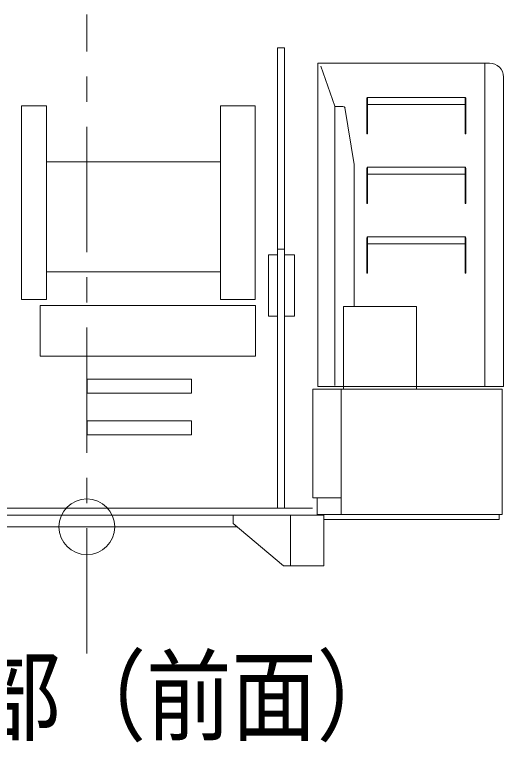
# Model space of a CAD drawing. Units: millimetres on the paper. Extents: x -420 to 629, y -297 to 297.
# Drawn here: x -63.59 to -34.35, y -211.95 to -168.42 of the extents above; entities that cross this region are included whole.
import ezdxf
from ezdxf.enums import TextEntityAlignment as Align

# ---------------------------------------------------------------- set-up
doc = ezdxf.new("R2010")
doc.units = ezdxf.units.MM
doc.linetypes.add('USER2', pattern=[12, 7.5, -1.5, 1.5, -1.5])
doc.layers.add('0-0_0', color=7, linetype='Continuous', lineweight=18)
doc.styles.add('ＭＳ ゴシック', font='')
doc.styles.get('ＭＳ ゴシック').set_extended_font_data('MS Gothic')

msp = doc.modelspace()

# ---------------------------------------------------------------- linework, layer by layer
at = {"layer": '0-0_0', "linetype": 'USER2'}
msp.add_line((-59.269, -206.629), (-59.269, -168.42), dxfattribs=at)
at = {"layer": '0-0_0', "color": 3}
for p, q in [((-47.452, -170.404), (-47.869, -170.404)), ((-47.869, -170.404), (-47.869, -182.454)), ((-47.452, -170.404), (-47.452, -182.454)), ((-45.267, -171.509), (-44.436, -173.894)), ((-42.519, -173.429), (-42.519, -173.807)), ((-42.481, -173.429), (-42.481, -173.807)), ((-42.479, -173.721), (-42.479, -173.471)), ((-42.477, -173.471), (-42.479, -173.471)), ((-42.477, -173.387), (-36.644, -173.387)), ((-42.477, -173.387), (-42.477, -173.429)), ((-42.477, -173.429), (-42.477, -173.804)), ((-36.644, -173.387), (-36.644, -173.429)), ((-36.644, -173.429), (-36.644, -173.804)), ((-36.642, -173.471), (-36.644, -173.471)), ((-36.642, -173.721), (-36.642, -173.471)), ((-36.641, -173.429), (-36.641, -173.807)), ((-36.602, -173.429), (-36.602, -173.807)), ((-44.436, -190.597), (-44.436, -173.912)), ((-43.952, -173.912), (-44.436, -173.912)), ((-43.838, -173.976), (-43.279, -177.389)), ((-42.519, -175.554), (-42.519, -173.807)), ((-42.519, -173.807), (-42.481, -173.807)), ((-42.479, -173.721), (-42.477, -173.721)), ((-42.477, -173.804), (-36.644, -173.804)), ((-36.644, -173.721), (-36.642, -173.721)), ((-36.641, -175.554), (-36.641, -173.807)), ((-36.641, -173.807), (-36.602, -173.807)), ((-36.602, -175.554), (-36.602, -173.807)), ((-47.869, -175.424), (-47.869, -175.583)), ((-36.641, -175.554), (-36.602, -175.554)), ((-43.277, -183.989), (-43.277, -177.323)), ((-42.477, -177.554), (-36.644, -177.554)), ((-42.477, -177.554), (-42.477, -177.596)), ((-36.644, -177.554), (-36.644, -177.596)), ((-42.519, -177.596), (-42.519, -177.974)), ((-42.519, -179.721), (-42.519, -177.974)), ((-42.519, -177.974), (-42.481, -177.974)), ((-42.481, -177.596), (-42.481, -177.974)), ((-42.479, -177.887), (-42.479, -177.637)), ((-42.477, -177.637), (-42.479, -177.637)), ((-42.479, -177.887), (-42.477, -177.887)), ((-42.477, -177.596), (-42.477, -177.971)), ((-42.477, -177.971), (-36.644, -177.971)), ((-36.644, -177.596), (-36.644, -177.971)), ((-36.642, -177.637), (-36.644, -177.637)), ((-36.644, -177.887), (-36.642, -177.887)), ((-36.642, -177.887), (-36.642, -177.637)), ((-36.641, -177.596), (-36.641, -177.974)), ((-36.641, -179.721), (-36.641, -177.974)), ((-36.641, -177.974), (-36.602, -177.974)), ((-36.602, -177.596), (-36.602, -177.974)), ((-36.602, -179.721), (-36.602, -177.974)), ((-36.641, -179.721), (-36.602, -179.721)), ((-42.519, -181.762), (-42.519, -182.14)), ((-42.481, -181.762), (-42.481, -182.14)), ((-42.479, -182.054), (-42.479, -181.804)), ((-42.477, -181.804), (-42.479, -181.804)), ((-42.477, -181.721), (-36.644, -181.721)), ((-42.477, -181.721), (-42.477, -181.762)), ((-42.477, -181.762), (-42.477, -182.137)), ((-36.644, -181.721), (-36.644, -181.762)), ((-36.644, -181.762), (-36.644, -182.137)), ((-36.642, -181.804), (-36.644, -181.804)), ((-36.642, -182.054), (-36.642, -181.804)), ((-36.641, -181.762), (-36.641, -182.14)), ((-36.602, -181.762), (-36.602, -182.14)), ((-42.519, -183.887), (-42.519, -182.14)), ((-42.519, -182.14), (-42.481, -182.14)), ((-42.479, -182.054), (-42.477, -182.054)), ((-42.477, -182.137), (-36.602, -182.137)), ((-36.644, -182.054), (-36.642, -182.054)), ((-36.641, -183.887), (-36.641, -182.14)), ((-36.641, -182.14), (-36.602, -182.14)), ((-36.602, -183.887), (-36.602, -182.14)), ((-43.277, -185.887), (-43.277, -184.008)), ((-36.641, -183.887), (-36.602, -183.887)), ((-43.927, -185.887), (-43.927, -190.781)), ((-43.927, -185.887), (-39.561, -185.887)), ((-39.561, -185.887), (-39.561, -190.781))]:
    msp.add_line(p, q, dxfattribs=at)
at = {"layer": '0-0_0'}
for p, q in [((-45.447, -171.321), (-35.186, -171.321)), ((-45.447, -171.321), (-45.447, -190.654)), ((-35.469, -171.321), (-35.469, -190.654)), ((-34.352, -172.154), (-34.352, -190.654)), ((-63.186, -173.887), (-63.186, -185.454)), ((-63.186, -173.887), (-61.686, -173.887)), ((-61.686, -173.887), (-61.686, -185.454)), ((-51.277, -173.887), (-51.277, -185.454)), ((-61.686, -177.221), (-51.277, -177.221)), ((-47.869, -182.787), (-48.402, -182.787)), ((-48.402, -182.787), (-48.402, -186.454)), ((-47.452, -182.454), (-47.869, -182.454)), ((-47.869, -182.454), (-47.869, -197.937)), ((-47.452, -182.454), (-47.452, -197.937)), ((-46.852, -182.787), (-47.452, -182.787)), ((-46.852, -182.787), (-46.852, -186.454)), ((-61.686, -183.797), (-51.277, -183.797)), ((-63.186, -185.454), (-61.686, -185.454)), ((-62.069, -185.821), (-62.069, -188.854)), ((-62.069, -185.821), (-49.186, -185.821)), ((-51.277, -185.454), (-49.194, -185.454)), ((-49.186, -185.821), (-49.186, -188.854)), ((-47.869, -186.454), (-48.402, -186.454)), ((-46.852, -186.454), (-47.452, -186.454)), ((-62.069, -188.854), (-49.186, -188.854)), ((-59.252, -190.221), (-59.252, -191.054)), ((-59.252, -190.221), (-53.019, -190.221)), ((-53.019, -190.221), (-53.019, -191.054)), ((-59.252, -191.054), (-53.019, -191.054)), ((-45.752, -190.821), (-45.752, -197.312)), ((-45.752, -190.821), (-34.436, -190.821)), ((-45.447, -190.654), (-34.352, -190.654)), ((-44.061, -190.821), (-44.061, -198.321)), ((-34.436, -190.821), (-34.436, -198.321)), ((-59.252, -192.721), (-59.252, -193.554)), ((-59.252, -192.721), (-53.019, -192.721)), ((-53.019, -192.721), (-53.019, -193.554)), ((-59.252, -193.554), (-53.019, -193.554)), ((-45.752, -197.312), (-44.061, -197.312)), ((-45.502, -197.312), (-45.502, -198.321)), ((-68.102, -197.937), (-45.766, -197.937)), ((-68.102, -198.354), (-45.102, -198.354)), ((-50.51, -198.354), (-50.51, -198.854)), ((-47.093, -198.354), (-47.093, -201.387)), ((-45.502, -198.321), (-34.436, -198.321)), ((-45.102, -201.387), (-45.102, -198.354)), ((-34.602, -198.321), (-34.602, -198.621)), ((-50.51, -198.854), (-47.504, -201.387)), ((-45.102, -198.621), (-34.602, -198.621)), ((-66.969, -199.054), (-50.273, -199.054)), ((-47.504, -201.387), (-45.102, -201.387))]:
    msp.add_line(p, q, dxfattribs=at)
msp.add_lwpolyline([(-51.277, -173.887), (-49.194, -173.887), (-49.194, -185.454)], dxfattribs=at)
at = {"layer": '0-0_0', "color": 3}
for points in [[(-42.519, -175.554), (-42.481, -175.554), (-42.481, -173.807)], [(-42.519, -179.721), (-42.481, -179.721), (-42.481, -177.974)], [(-42.519, -183.887), (-42.481, -183.887), (-42.481, -182.14)]]:
    msp.add_lwpolyline(points, dxfattribs=at)
at = {"layer": '0-0_0'}
msp.add_circle((-59.269, -199.054), 1.667, dxfattribs=at)
msp.add_arc((-35.186, -172.154), 0.833, 0, 90, dxfattribs=at)
at = {"layer": '0-0_0', "color": 3}
for centre, radius, start, end in [((-42.477, -173.429), 0.0417, 90, 180), ((-42.477, -173.429), 0.0033, 90, 180), ((-36.644, -173.429), 0.0417, 0, 90), ((-36.644, -173.429), 0.0033, 0, 90), ((-42.477, -177.596), 0.0417, 90, 180), ((-36.644, -177.596), 0.0417, 0, 90), ((-42.477, -177.596), 0.0033, 90, 180), ((-36.644, -177.596), 0.0033, 0, 90), ((-42.477, -181.762), 0.0417, 90, 180), ((-42.477, -181.762), 0.0033, 90, 180), ((-36.644, -181.762), 0.0417, 0, 90), ((-36.644, -181.762), 0.0033, 0, 90)]:
    msp.add_arc(centre, radius, start, end, dxfattribs=at)
for centre, major_axis, ratio, start_param, end_param in [((-43.952, -174.021), (0.125, 0), 0.872897, 0.143262, 1.570796), ((-42.477, -173.721), (-0.00333, 0), 0.487905, 6.283185, 7.853982), ((-36.644, -173.721), (-0.00333, 0), 0.487905, 1.570796, 3.141593), ((-42.477, -177.887), (-0.00333, 0), 0.487905, 6.283185, 7.853982), ((-36.644, -177.887), (-0.00333, 0), 0.487905, 1.570796, 3.141593), ((-42.477, -182.054), (-0.00333, 0), 0.487905, 6.283185, 7.853982), ((-36.644, -182.054), (-0.00333, 0), 0.487905, 1.570796, 3.141593)]:
    msp.add_ellipse(centre, major_axis=major_axis, ratio=ratio, start_param=start_param, end_param=end_param, dxfattribs=at)

# ---------------------------------------------------------------- texts
at = {"layer": '0-0_0', "style": 'ＭＳ ゴシック', "width": 0.85}
msp.add_text('本体上部（前面）', height=4.399, dxfattribs=at).set_placement((-81.223, -212.689), align=Align.BOTTOM_LEFT)

doc.saveas('drawing.dxf')
